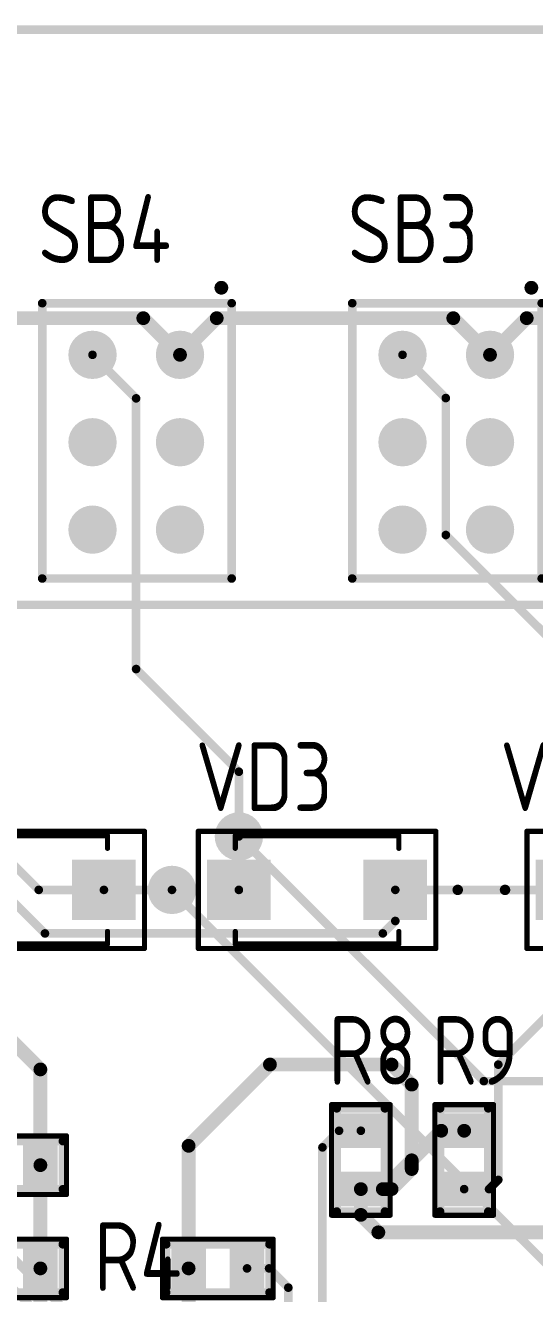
# Model space of a CAD drawing. Header units: millimetres. Extents: x 0 to 841, y 0 to 2540.
# Drawn here: x 141.26 to 156.04, y 128.27 to 165.13 of the extents above; entities that cross this region are included whole.
import ezdxf

# ---------------------------------------------------------------- set-up
doc = ezdxf.new("R2010")
doc.units = ezdxf.units.MM
for name, color, linetype in [('BottomLayer', 5, 'Continuous'), ('BottomSolder', 6, 'Continuous'), ('Mechanical13', 56, 'Continuous'), ('Mechanical15', 56, 'Continuous'), ('MultiLayer', 9, 'Continuous'), ('PadHoleLayer', 156, 'Continuous'), ('TopLayer', 1, 'Continuous'), ('TopOverlay', 2, 'Continuous'), ('TopPaste', 8, 'Continuous'), ('TopSolder', 216, 'Continuous'), ('ViaHoleLayer', 16, 'Continuous')]:
    doc.layers.add(name, color=color, linetype=linetype)
doc.styles.add('GOST type A', font='', dxfattribs={"height": 0.2})
doc.styles.get('GOST type A').set_extended_font_data('GOST type A')

# ---------------------------------------------------------------- blocks, each defined once
blk = doc.blocks.new('M7_DO_214AC_DTC_21')
at = {"layer": 'TopLayer'}
for points in [[(-3.195, 0.876), (-1.346, 0.876), (-1.346, -0.876), (-3.195, -0.876)], [(1.346, 0.876), (3.195, 0.876), (3.195, -0.876), (1.346, -0.876)]]:
    blk.add_hatch(color=1, dxfattribs=at).paths.add_polyline_path(points)
at = {"layer": 'TopPaste'}
for points in [[(-3.195, 0.876), (-1.346, 0.876), (-1.346, -0.876), (-3.195, -0.876)], [(1.346, 0.876), (3.195, 0.876), (3.195, -0.876), (1.346, -0.876)]]:
    blk.add_hatch(color=8, dxfattribs=at).paths.add_polyline_path(points)
at = {"layer": 'TopSolder'}
for points in [[(-3.195, 0.876), (-1.346, 0.876), (-1.346, -0.876), (-3.195, -0.876)], [(1.346, 0.876), (3.195, 0.876), (3.195, -0.876), (1.346, -0.876)]]:
    blk.add_hatch(color=216, dxfattribs=at).paths.add_polyline_path(points)
at = {"layer": 'Mechanical13'}
for points in [[(-2.194, 0, 1), (-2.347, 0, 1)], [(-2.347, 0, 1), (-2.347, 0, 1)], [(-2.194, 0, 1), (-2.194, 0, 1)]]:
    blk.add_lwpolyline(points, format="xyb", close=True, dxfattribs=at)
at = {"layer": 'Mechanical15', "const_width": 0.152}
for points in [[(-3.449, -1.702), (-3.449, 1.702)], [(-3.449, 1.702), (3.449, 1.702)], [(3.449, -1.702), (3.449, 1.702)], [(-3.449, -1.702), (3.449, -1.702)]]:
    blk.add_lwpolyline(points, dxfattribs=at)
at = {"layer": 'Mechanical15', "const_width": 0.0762}
for points in [[(-3.487, 1.702, 1), (-3.411, 1.702, 1)], [(-3.487, 1.702, 1), (-3.411, 1.702, 1)], [(3.411, 1.702, 1), (3.487, 1.702, 1)], [(3.411, 1.702, 1), (3.487, 1.702, 1)], [(-3.487, -1.702, 1), (-3.411, -1.702, 1)], [(-3.487, -1.702, 1), (-3.411, -1.702, 1)], [(3.411, -1.702, 1), (3.487, -1.702, 1)], [(3.411, -1.702, 1), (3.487, -1.702, 1)]]:
    blk.add_lwpolyline(points, format="xyb", close=True, dxfattribs=at)
at = {"layer": 'TopOverlay', "const_width": 0.152}
for points in [[(-2.375, 1.575), (2.375, 1.575)], [(-2.375, 1.209), (-2.375, 1.575)], [(2.375, 1.209), (2.375, 1.575)], [(-2.375, -1.575), (-2.375, -1.209)], [(2.375, -1.575), (2.375, -1.209)], [(-2.375, -1.575), (2.375, -1.575)]]:
    blk.add_lwpolyline(points, dxfattribs=at)
at = {"layer": 'TopOverlay'}
for points, const_width in [([(-2.413, 1.575, 1), (-2.337, 1.575, 1)], 0.0762), ([(-2.413, 1.575, 1), (-2.337, 1.575, 1)], 0.0762), ([(2.337, 1.575, 1), (2.413, 1.575, 1)], 0.0762), ([(2.337, 1.575, 1), (2.413, 1.575, 1)], 0.0762), ([(-2.413, 1.209, 1), (-2.337, 1.209, 1)], 0.0762), ([(2.337, 1.209, 1), (2.413, 1.209, 1)], 0.0762), ([(-4.008, 0, 1), (-4.16, 0, 1)], 0.152), ([(-4.198, 0, 1), (-4.122, 0, 1)], 0.0762), ([(-4.046, 0, 1), (-3.969, 0, 1)], 0.0762), ([(-2.413, -1.209, 1), (-2.337, -1.209, 1)], 0.0762), ([(2.337, -1.209, 1), (2.413, -1.209, 1)], 0.0762), ([(-2.413, -1.575, 1), (-2.337, -1.575, 1)], 0.0762), ([(-2.413, -1.575, 1), (-2.337, -1.575, 1)], 0.0762), ([(2.337, -1.575, 1), (2.413, -1.575, 1)], 0.0762), ([(2.337, -1.575, 1), (2.413, -1.575, 1)], 0.0762)]:
    blk.add_lwpolyline(points, format="xyb", close=True, dxfattribs=dict(at, const_width=const_width))
blk = doc.blocks.new('M7_DO_214AC_DTC_22')
at = {"layer": 'TopLayer'}
for points in [[(-3.195, 0.876), (-1.346, 0.876), (-1.346, -0.876), (-3.195, -0.876)], [(1.346, 0.876), (3.195, 0.876), (3.195, -0.876), (1.346, -0.876)]]:
    blk.add_hatch(color=1, dxfattribs=at).paths.add_polyline_path(points)
at = {"layer": 'TopPaste'}
for points in [[(-3.195, 0.876), (-1.346, 0.876), (-1.346, -0.876), (-3.195, -0.876)], [(1.346, 0.876), (3.195, 0.876), (3.195, -0.876), (1.346, -0.876)]]:
    blk.add_hatch(color=8, dxfattribs=at).paths.add_polyline_path(points)
at = {"layer": 'TopSolder'}
for points in [[(-3.195, 0.876), (-1.346, 0.876), (-1.346, -0.876), (-3.195, -0.876)], [(1.346, 0.876), (3.195, 0.876), (3.195, -0.876), (1.346, -0.876)]]:
    blk.add_hatch(color=216, dxfattribs=at).paths.add_polyline_path(points)
at = {"layer": 'Mechanical13'}
for points in [[(-2.194, 0, 1), (-2.347, 0, 1)], [(-2.347, 0, 1), (-2.347, 0, 1)], [(-2.194, 0, 1), (-2.194, 0, 1)]]:
    blk.add_lwpolyline(points, format="xyb", close=True, dxfattribs=at)
at = {"layer": 'Mechanical15', "const_width": 0.152}
for points in [[(-3.449, 1.702), (-3.449, -1.702)], [(3.449, 1.702), (-3.449, 1.702)], [(3.449, 1.702), (3.449, -1.702)], [(3.449, -1.702), (-3.449, -1.702)]]:
    blk.add_lwpolyline(points, dxfattribs=at)
at = {"layer": 'Mechanical15', "const_width": 0.0762}
for points in [[(-3.487, 1.702, 1), (-3.411, 1.702, 1)], [(-3.487, 1.702, 1), (-3.411, 1.702, 1)], [(3.411, 1.702, 1), (3.487, 1.702, 1)], [(3.411, 1.702, 1), (3.487, 1.702, 1)], [(-3.487, -1.702, 1), (-3.411, -1.702, 1)], [(-3.487, -1.702, 1), (-3.411, -1.702, 1)], [(3.411, -1.702, 1), (3.487, -1.702, 1)], [(3.411, -1.702, 1), (3.487, -1.702, 1)]]:
    blk.add_lwpolyline(points, format="xyb", close=True, dxfattribs=at)
at = {"layer": 'TopOverlay', "const_width": 0.152}
for points in [[(2.375, 1.575), (-2.375, 1.575)], [(-2.375, 1.575), (-2.375, 1.209)], [(2.375, 1.575), (2.375, 1.209)], [(-2.375, -1.209), (-2.375, -1.575)], [(2.375, -1.209), (2.375, -1.575)], [(2.375, -1.575), (-2.375, -1.575)]]:
    blk.add_lwpolyline(points, dxfattribs=at)
at = {"layer": 'TopOverlay'}
for points, const_width in [([(-2.413, 1.575, 1), (-2.337, 1.575, 1)], 0.0762), ([(-2.413, 1.575, 1), (-2.337, 1.575, 1)], 0.0762), ([(2.337, 1.575, 1), (2.413, 1.575, 1)], 0.0762), ([(2.337, 1.575, 1), (2.413, 1.575, 1)], 0.0762), ([(-2.413, 1.209, 1), (-2.337, 1.209, 1)], 0.0762), ([(2.337, 1.209, 1), (2.413, 1.209, 1)], 0.0762), ([(-4.008, 0, 1), (-4.16, 0, 1)], 0.152), ([(-4.198, 0, 1), (-4.122, 0, 1)], 0.0762), ([(-4.046, 0, 1), (-3.969, 0, 1)], 0.0762), ([(-2.413, -1.209, 1), (-2.337, -1.209, 1)], 0.0762), ([(2.337, -1.209, 1), (2.413, -1.209, 1)], 0.0762), ([(-2.413, -1.575, 1), (-2.337, -1.575, 1)], 0.0762), ([(-2.413, -1.575, 1), (-2.337, -1.575, 1)], 0.0762), ([(2.337, -1.575, 1), (2.413, -1.575, 1)], 0.0762), ([(2.337, -1.575, 1), (2.413, -1.575, 1)], 0.0762)]:
    blk.add_lwpolyline(points, format="xyb", close=True, dxfattribs=dict(at, const_width=const_width))
blk = doc.blocks.new('M7_DO_214AC_DTC_23')
at = {"layer": 'TopLayer'}
for points in [[(-3.195, 0.876), (-1.346, 0.876), (-1.346, -0.876), (-3.195, -0.876)], [(1.346, 0.876), (3.195, 0.876), (3.195, -0.876), (1.346, -0.876)]]:
    blk.add_hatch(color=1, dxfattribs=at).paths.add_polyline_path(points)
at = {"layer": 'TopPaste'}
for points in [[(-3.195, 0.876), (-1.346, 0.876), (-1.346, -0.876), (-3.195, -0.876)], [(1.346, 0.876), (3.195, 0.876), (3.195, -0.876), (1.346, -0.876)]]:
    blk.add_hatch(color=8, dxfattribs=at).paths.add_polyline_path(points)
at = {"layer": 'TopSolder'}
for points in [[(-3.195, 0.876), (-1.346, 0.876), (-1.346, -0.876), (-3.195, -0.876)], [(1.346, 0.876), (3.195, 0.876), (3.195, -0.876), (1.346, -0.876)]]:
    blk.add_hatch(color=216, dxfattribs=at).paths.add_polyline_path(points)
at = {"layer": 'Mechanical13'}
for points in [[(-2.194, 0, 1), (-2.347, 0, 1)], [(-2.347, 0, 1), (-2.347, 0, 1)], [(-2.194, 0, 1), (-2.194, 0, 1)]]:
    blk.add_lwpolyline(points, format="xyb", close=True, dxfattribs=at)
at = {"layer": 'Mechanical15', "const_width": 0.152}
for points in [[(-3.449, -1.702), (-3.449, 1.702)], [(-3.449, 1.702), (3.449, 1.702)], [(3.449, -1.702), (3.449, 1.702)], [(-3.449, -1.702), (3.449, -1.702)]]:
    blk.add_lwpolyline(points, dxfattribs=at)
at = {"layer": 'Mechanical15', "const_width": 0.0762}
for points in [[(-3.487, 1.702, 1), (-3.411, 1.702, 1)], [(-3.487, 1.702, 1), (-3.411, 1.702, 1)], [(3.411, 1.702, 1), (3.487, 1.702, 1)], [(3.411, 1.702, 1), (3.487, 1.702, 1)], [(-3.487, -1.702, 1), (-3.411, -1.702, 1)], [(-3.487, -1.702, 1), (-3.411, -1.702, 1)], [(3.411, -1.702, 1), (3.487, -1.702, 1)], [(3.411, -1.702, 1), (3.487, -1.702, 1)]]:
    blk.add_lwpolyline(points, format="xyb", close=True, dxfattribs=at)
at = {"layer": 'TopOverlay', "const_width": 0.152}
for points in [[(-2.375, 1.575), (2.375, 1.575)], [(-2.375, 1.209), (-2.375, 1.575)], [(2.375, 1.209), (2.375, 1.575)], [(-2.375, -1.575), (-2.375, -1.209)], [(2.375, -1.575), (2.375, -1.209)], [(-2.375, -1.575), (2.375, -1.575)]]:
    blk.add_lwpolyline(points, dxfattribs=at)
at = {"layer": 'TopOverlay'}
for points, const_width in [([(-2.413, 1.575, 1), (-2.337, 1.575, 1)], 0.0762), ([(-2.413, 1.575, 1), (-2.337, 1.575, 1)], 0.0762), ([(2.337, 1.575, 1), (2.413, 1.575, 1)], 0.0762), ([(2.337, 1.575, 1), (2.413, 1.575, 1)], 0.0762), ([(-2.413, 1.209, 1), (-2.337, 1.209, 1)], 0.0762), ([(2.337, 1.209, 1), (2.413, 1.209, 1)], 0.0762), ([(-4.008, 0, 1), (-4.16, 0, 1)], 0.152), ([(-4.198, 0, 1), (-4.122, 0, 1)], 0.0762), ([(-4.046, 0, 1), (-3.969, 0, 1)], 0.0762), ([(-2.413, -1.209, 1), (-2.337, -1.209, 1)], 0.0762), ([(2.337, -1.209, 1), (2.413, -1.209, 1)], 0.0762), ([(-2.413, -1.575, 1), (-2.337, -1.575, 1)], 0.0762), ([(-2.413, -1.575, 1), (-2.337, -1.575, 1)], 0.0762), ([(2.337, -1.575, 1), (2.413, -1.575, 1)], 0.0762), ([(2.337, -1.575, 1), (2.413, -1.575, 1)], 0.0762)]:
    blk.add_lwpolyline(points, format="xyb", close=True, dxfattribs=dict(at, const_width=const_width))
blk = doc.blocks.new('BUTTON_SW_1571527_1_30')
at = {"layer": 'BottomLayer'}
h = blk.add_hatch(color=5, dxfattribs=at)
edge = h.paths.add_edge_path()
edge.add_arc((0, 0), 0.6, 0, 360)
h = blk.add_hatch(color=5, dxfattribs=at)
edge = h.paths.add_edge_path()
edge.add_arc((2.54, 0), 0.6, 0, 360)
h = blk.add_hatch(color=5, dxfattribs=at)
edge = h.paths.add_edge_path()
edge.add_arc((5.08, 0), 0.6, 0, 360)
h = blk.add_hatch(color=5, dxfattribs=at)
edge = h.paths.add_edge_path()
edge.add_arc((0, -2.54), 0.6, 0, 360)
h = blk.add_hatch(color=5, dxfattribs=at)
edge = h.paths.add_edge_path()
edge.add_arc((2.54, -2.54), 0.6, 0, 360)
h = blk.add_hatch(color=5, dxfattribs=at)
edge = h.paths.add_edge_path()
edge.add_arc((5.08, -2.54), 0.6, 0, 360)
at = {"layer": 'BottomSolder'}
h = blk.add_hatch(color=6, dxfattribs=at)
edge = h.paths.add_edge_path()
edge.add_arc((0, 0), 0.702, 0, 360)
h = blk.add_hatch(color=6, dxfattribs=at)
edge = h.paths.add_edge_path()
edge.add_arc((2.54, 0), 0.702, 0, 360)
h = blk.add_hatch(color=6, dxfattribs=at)
edge = h.paths.add_edge_path()
edge.add_arc((5.08, 0), 0.702, 0, 360)
h = blk.add_hatch(color=6, dxfattribs=at)
edge = h.paths.add_edge_path()
edge.add_arc((0, -2.54), 0.702, 0, 360)
h = blk.add_hatch(color=6, dxfattribs=at)
edge = h.paths.add_edge_path()
edge.add_arc((2.54, -2.54), 0.702, 0, 360)
h = blk.add_hatch(color=6, dxfattribs=at)
edge = h.paths.add_edge_path()
edge.add_arc((5.08, -2.54), 0.702, 0, 360)
at = {"layer": 'MultiLayer'}
h = blk.add_hatch(color=9, dxfattribs=at)
edge = h.paths.add_edge_path()
edge.add_arc((0, 0), 0.6, 0, 360)
h = blk.add_hatch(color=9, dxfattribs=at)
edge = h.paths.add_edge_path()
edge.add_arc((2.54, 0), 0.6, 0, 360)
h = blk.add_hatch(color=9, dxfattribs=at)
edge = h.paths.add_edge_path()
edge.add_arc((5.08, 0), 0.6, 0, 360)
h = blk.add_hatch(color=9, dxfattribs=at)
edge = h.paths.add_edge_path()
edge.add_arc((0, -2.54), 0.6, 0, 360)
h = blk.add_hatch(color=9, dxfattribs=at)
edge = h.paths.add_edge_path()
edge.add_arc((2.54, -2.54), 0.6, 0, 360)
h = blk.add_hatch(color=9, dxfattribs=at)
edge = h.paths.add_edge_path()
edge.add_arc((5.08, -2.54), 0.6, 0, 360)
at = {"layer": 'PadHoleLayer'}
h = blk.add_hatch(color=156, dxfattribs=at)
edge = h.paths.add_edge_path()
edge.add_arc((0, 0), 0.35, 0, 360)
h = blk.add_hatch(color=156, dxfattribs=at)
edge = h.paths.add_edge_path()
edge.add_arc((2.54, 0), 0.35, 0, 360)
h = blk.add_hatch(color=156, dxfattribs=at)
edge = h.paths.add_edge_path()
edge.add_arc((5.08, 0), 0.35, 0, 360)
h = blk.add_hatch(color=156, dxfattribs=at)
edge = h.paths.add_edge_path()
edge.add_arc((0, -2.54), 0.35, 0, 360)
h = blk.add_hatch(color=156, dxfattribs=at)
edge = h.paths.add_edge_path()
edge.add_arc((2.54, -2.54), 0.35, 0, 360)
h = blk.add_hatch(color=156, dxfattribs=at)
edge = h.paths.add_edge_path()
edge.add_arc((5.08, -2.54), 0.35, 0, 360)
at = {"layer": 'TopLayer'}
h = blk.add_hatch(color=1, dxfattribs=at)
edge = h.paths.add_edge_path()
edge.add_arc((0, 0), 0.6, 0, 360)
h = blk.add_hatch(color=1, dxfattribs=at)
edge = h.paths.add_edge_path()
edge.add_arc((2.54, 0), 0.6, 0, 360)
h = blk.add_hatch(color=1, dxfattribs=at)
edge = h.paths.add_edge_path()
edge.add_arc((5.08, 0), 0.6, 0, 360)
h = blk.add_hatch(color=1, dxfattribs=at)
edge = h.paths.add_edge_path()
edge.add_arc((0, -2.54), 0.6, 0, 360)
h = blk.add_hatch(color=1, dxfattribs=at)
edge = h.paths.add_edge_path()
edge.add_arc((2.54, -2.54), 0.6, 0, 360)
h = blk.add_hatch(color=1, dxfattribs=at)
edge = h.paths.add_edge_path()
edge.add_arc((5.08, -2.54), 0.6, 0, 360)
at = {"layer": 'TopSolder'}
h = blk.add_hatch(color=216, dxfattribs=at)
edge = h.paths.add_edge_path()
edge.add_arc((0, 0), 0.702, 0, 360)
h = blk.add_hatch(color=216, dxfattribs=at)
edge = h.paths.add_edge_path()
edge.add_arc((2.54, 0), 0.702, 0, 360)
h = blk.add_hatch(color=216, dxfattribs=at)
edge = h.paths.add_edge_path()
edge.add_arc((5.08, 0), 0.702, 0, 360)
h = blk.add_hatch(color=216, dxfattribs=at)
edge = h.paths.add_edge_path()
edge.add_arc((0, -2.54), 0.702, 0, 360)
h = blk.add_hatch(color=216, dxfattribs=at)
edge = h.paths.add_edge_path()
edge.add_arc((2.54, -2.54), 0.702, 0, 360)
h = blk.add_hatch(color=216, dxfattribs=at)
edge = h.paths.add_edge_path()
edge.add_arc((5.08, -2.54), 0.702, 0, 360)
at = {"layer": 'Mechanical13'}
for points, const_width in [([(-1.85, 1.2, 1), (-2.05, 1.2, 1)], 0.2), ([(-2.1, 1.2, 1), (-2, 1.2, 1)], 0.1), ([(-1.9, 1.2, 1), (-1.8, 1.2, 1)], 0.1)]:
    blk.add_lwpolyline(points, format="xyb", close=True, dxfattribs=dict(at, const_width=const_width))
at = {"layer": 'TopOverlay', "const_width": 0.25}
for points in [[(-1.5, -4), (-1.5, 1.5)], [(6.5, 1.5), (-1.5, 1.5)], [(6.5, -4), (6.5, 1.5)], [(6.5, -4), (-1.5, -4)]]:
    blk.add_lwpolyline(points, dxfattribs=at)
at = {"layer": 'TopOverlay'}
for points, const_width in [([(-1.563, 1.5, 1), (-1.438, 1.5, 1)], 0.125), ([(-1.563, 1.5, 1), (-1.438, 1.5, 1)], 0.125), ([(6.438, 1.5, 1), (6.563, 1.5, 1)], 0.125), ([(6.438, 1.5, 1), (6.563, 1.5, 1)], 0.125), ([(-1.85, 1.2, 1), (-2.05, 1.2, 1)], 0.2), ([(-2.1, 1.2, 1), (-2, 1.2, 1)], 0.1), ([(-1.9, 1.2, 1), (-1.8, 1.2, 1)], 0.1), ([(-1.563, -4, 1), (-1.438, -4, 1)], 0.125), ([(-1.563, -4, 1), (-1.438, -4, 1)], 0.125), ([(6.438, -4, 1), (6.563, -4, 1)], 0.125), ([(6.438, -4, 1), (6.563, -4, 1)], 0.125)]:
    blk.add_lwpolyline(points, format="xyb", close=True, dxfattribs=dict(at, const_width=const_width))
blk = doc.blocks.new('BUTTON_SW_1571527_1_31')
at = {"layer": 'BottomLayer'}
h = blk.add_hatch(color=5, dxfattribs=at)
edge = h.paths.add_edge_path()
edge.add_arc((0, 0), 0.6, 0, 360)
h = blk.add_hatch(color=5, dxfattribs=at)
edge = h.paths.add_edge_path()
edge.add_arc((2.54, 0), 0.6, 0, 360)
h = blk.add_hatch(color=5, dxfattribs=at)
edge = h.paths.add_edge_path()
edge.add_arc((5.08, 0), 0.6, 0, 360)
h = blk.add_hatch(color=5, dxfattribs=at)
edge = h.paths.add_edge_path()
edge.add_arc((0, -2.54), 0.6, 0, 360)
h = blk.add_hatch(color=5, dxfattribs=at)
edge = h.paths.add_edge_path()
edge.add_arc((2.54, -2.54), 0.6, 0, 360)
h = blk.add_hatch(color=5, dxfattribs=at)
edge = h.paths.add_edge_path()
edge.add_arc((5.08, -2.54), 0.6, 0, 360)
at = {"layer": 'BottomSolder'}
h = blk.add_hatch(color=6, dxfattribs=at)
edge = h.paths.add_edge_path()
edge.add_arc((0, 0), 0.702, 0, 360)
h = blk.add_hatch(color=6, dxfattribs=at)
edge = h.paths.add_edge_path()
edge.add_arc((2.54, 0), 0.702, 0, 360)
h = blk.add_hatch(color=6, dxfattribs=at)
edge = h.paths.add_edge_path()
edge.add_arc((5.08, 0), 0.702, 0, 360)
h = blk.add_hatch(color=6, dxfattribs=at)
edge = h.paths.add_edge_path()
edge.add_arc((0, -2.54), 0.702, 0, 360)
h = blk.add_hatch(color=6, dxfattribs=at)
edge = h.paths.add_edge_path()
edge.add_arc((2.54, -2.54), 0.702, 0, 360)
h = blk.add_hatch(color=6, dxfattribs=at)
edge = h.paths.add_edge_path()
edge.add_arc((5.08, -2.54), 0.702, 0, 360)
at = {"layer": 'MultiLayer'}
h = blk.add_hatch(color=9, dxfattribs=at)
edge = h.paths.add_edge_path()
edge.add_arc((0, 0), 0.6, 0, 360)
h = blk.add_hatch(color=9, dxfattribs=at)
edge = h.paths.add_edge_path()
edge.add_arc((2.54, 0), 0.6, 0, 360)
h = blk.add_hatch(color=9, dxfattribs=at)
edge = h.paths.add_edge_path()
edge.add_arc((5.08, 0), 0.6, 0, 360)
h = blk.add_hatch(color=9, dxfattribs=at)
edge = h.paths.add_edge_path()
edge.add_arc((0, -2.54), 0.6, 0, 360)
h = blk.add_hatch(color=9, dxfattribs=at)
edge = h.paths.add_edge_path()
edge.add_arc((2.54, -2.54), 0.6, 0, 360)
h = blk.add_hatch(color=9, dxfattribs=at)
edge = h.paths.add_edge_path()
edge.add_arc((5.08, -2.54), 0.6, 0, 360)
at = {"layer": 'PadHoleLayer'}
h = blk.add_hatch(color=156, dxfattribs=at)
edge = h.paths.add_edge_path()
edge.add_arc((0, 0), 0.35, 0, 360)
h = blk.add_hatch(color=156, dxfattribs=at)
edge = h.paths.add_edge_path()
edge.add_arc((2.54, 0), 0.35, 0, 360)
h = blk.add_hatch(color=156, dxfattribs=at)
edge = h.paths.add_edge_path()
edge.add_arc((5.08, 0), 0.35, 0, 360)
h = blk.add_hatch(color=156, dxfattribs=at)
edge = h.paths.add_edge_path()
edge.add_arc((0, -2.54), 0.35, 0, 360)
h = blk.add_hatch(color=156, dxfattribs=at)
edge = h.paths.add_edge_path()
edge.add_arc((2.54, -2.54), 0.35, 0, 360)
h = blk.add_hatch(color=156, dxfattribs=at)
edge = h.paths.add_edge_path()
edge.add_arc((5.08, -2.54), 0.35, 0, 360)
at = {"layer": 'TopLayer'}
h = blk.add_hatch(color=1, dxfattribs=at)
edge = h.paths.add_edge_path()
edge.add_arc((0, 0), 0.6, 0, 360)
h = blk.add_hatch(color=1, dxfattribs=at)
edge = h.paths.add_edge_path()
edge.add_arc((2.54, 0), 0.6, 0, 360)
h = blk.add_hatch(color=1, dxfattribs=at)
edge = h.paths.add_edge_path()
edge.add_arc((5.08, 0), 0.6, 0, 360)
h = blk.add_hatch(color=1, dxfattribs=at)
edge = h.paths.add_edge_path()
edge.add_arc((0, -2.54), 0.6, 0, 360)
h = blk.add_hatch(color=1, dxfattribs=at)
edge = h.paths.add_edge_path()
edge.add_arc((2.54, -2.54), 0.6, 0, 360)
h = blk.add_hatch(color=1, dxfattribs=at)
edge = h.paths.add_edge_path()
edge.add_arc((5.08, -2.54), 0.6, 0, 360)
at = {"layer": 'TopSolder'}
h = blk.add_hatch(color=216, dxfattribs=at)
edge = h.paths.add_edge_path()
edge.add_arc((0, 0), 0.702, 0, 360)
h = blk.add_hatch(color=216, dxfattribs=at)
edge = h.paths.add_edge_path()
edge.add_arc((2.54, 0), 0.702, 0, 360)
h = blk.add_hatch(color=216, dxfattribs=at)
edge = h.paths.add_edge_path()
edge.add_arc((5.08, 0), 0.702, 0, 360)
h = blk.add_hatch(color=216, dxfattribs=at)
edge = h.paths.add_edge_path()
edge.add_arc((0, -2.54), 0.702, 0, 360)
h = blk.add_hatch(color=216, dxfattribs=at)
edge = h.paths.add_edge_path()
edge.add_arc((2.54, -2.54), 0.702, 0, 360)
h = blk.add_hatch(color=216, dxfattribs=at)
edge = h.paths.add_edge_path()
edge.add_arc((5.08, -2.54), 0.702, 0, 360)
at = {"layer": 'Mechanical13'}
for points, const_width in [([(-1.85, 1.2, 1), (-2.05, 1.2, 1)], 0.2), ([(-2.1, 1.2, 1), (-2, 1.2, 1)], 0.1), ([(-1.9, 1.2, 1), (-1.8, 1.2, 1)], 0.1)]:
    blk.add_lwpolyline(points, format="xyb", close=True, dxfattribs=dict(at, const_width=const_width))
at = {"layer": 'TopOverlay', "const_width": 0.25}
for points in [[(-1.5, -4), (-1.5, 1.5)], [(6.5, 1.5), (-1.5, 1.5)], [(6.5, -4), (6.5, 1.5)], [(6.5, -4), (-1.5, -4)]]:
    blk.add_lwpolyline(points, dxfattribs=at)
at = {"layer": 'TopOverlay'}
for points, const_width in [([(-1.563, 1.5, 1), (-1.438, 1.5, 1)], 0.125), ([(-1.563, 1.5, 1), (-1.438, 1.5, 1)], 0.125), ([(6.438, 1.5, 1), (6.563, 1.5, 1)], 0.125), ([(6.438, 1.5, 1), (6.563, 1.5, 1)], 0.125), ([(-1.85, 1.2, 1), (-2.05, 1.2, 1)], 0.2), ([(-2.1, 1.2, 1), (-2, 1.2, 1)], 0.1), ([(-1.9, 1.2, 1), (-1.8, 1.2, 1)], 0.1), ([(-1.563, -4, 1), (-1.438, -4, 1)], 0.125), ([(-1.563, -4, 1), (-1.438, -4, 1)], 0.125), ([(6.438, -4, 1), (6.563, -4, 1)], 0.125), ([(6.438, -4, 1), (6.563, -4, 1)], 0.125)]:
    blk.add_lwpolyline(points, format="xyb", close=True, dxfattribs=dict(at, const_width=const_width))
blk = doc.blocks.new('RES_RC0805_78')
at = {"layer": 'TopLayer'}
for points in [[(-1.353, 0.597), (-0.343, 0.597), (-0.343, -0.597), (-1.353, -0.597)], [(0.343, 0.597), (1.353, 0.597), (1.353, -0.597), (0.343, -0.597)]]:
    blk.add_hatch(color=1, dxfattribs=at).paths.add_polyline_path(points)
at = {"layer": 'TopPaste'}
for points in [[(-1.353, 0.597), (-0.343, 0.597), (-0.343, -0.597), (-1.353, -0.597)], [(0.343, 0.597), (1.353, 0.597), (1.353, -0.597), (0.343, -0.597)]]:
    blk.add_hatch(color=8, dxfattribs=at).paths.add_polyline_path(points)
at = {"layer": 'TopSolder'}
for points in [[(-1.353, 0.597), (-0.343, 0.597), (-0.343, -0.597), (-1.353, -0.597)], [(0.343, 0.597), (1.353, 0.597), (1.353, -0.597), (0.343, -0.597)]]:
    blk.add_hatch(color=216, dxfattribs=at).paths.add_polyline_path(points)
at = {"layer": 'Mechanical15', "const_width": 0.152}
for points in [[(-1.607, 0.851), (-1.607, -0.851)], [(-1.607, 0.851), (1.607, 0.851)], [(1.607, 0.851), (1.607, -0.851)], [(-1.607, -0.851), (1.607, -0.851)]]:
    blk.add_lwpolyline(points, dxfattribs=at)
at = {"layer": 'Mechanical15', "const_width": 0.0762}
for points in [[(-1.645, 0.851, 1), (-1.569, 0.851, 1)], [(-1.645, 0.851, 1), (-1.569, 0.851, 1)], [(1.569, 0.851, 1), (1.645, 0.851, 1)], [(1.569, 0.851, 1), (1.645, 0.851, 1)], [(-1.645, -0.851, 1), (-1.569, -0.851, 1)], [(-1.645, -0.851, 1), (-1.569, -0.851, 1)], [(1.569, -0.851, 1), (1.645, -0.851, 1)], [(1.569, -0.851, 1), (1.645, -0.851, 1)]]:
    blk.add_lwpolyline(points, format="xyb", close=True, dxfattribs=at)
at = {"layer": 'TopOverlay', "const_width": 0.25}
for points in [[(-1.5, 0.7), (1.5, 0.7)], [(-1.5, 0.7), (-1.5, -0.7)], [(1.5, 0.7), (1.5, -0.7)], [(-1.5, -0.7), (1.5, -0.7)]]:
    blk.add_lwpolyline(points, dxfattribs=at)
at = {"layer": 'TopOverlay', "const_width": 0.125}
for points in [[(-1.562, 0.7, 1), (-1.437, 0.7, 1)], [(-1.562, 0.7, 1), (-1.437, 0.7, 1)], [(1.438, 0.7, 1), (1.563, 0.7, 1)], [(1.438, 0.7, 1), (1.563, 0.7, 1)], [(-1.562, -0.7, 1), (-1.437, -0.7, 1)], [(-1.562, -0.7, 1), (-1.437, -0.7, 1)], [(1.438, -0.7, 1), (1.563, -0.7, 1)], [(1.438, -0.7, 1), (1.563, -0.7, 1)]]:
    blk.add_lwpolyline(points, format="xyb", close=True, dxfattribs=at)
blk = doc.blocks.new('RES_RC0805_79')
at = {"layer": 'TopLayer'}
for points in [[(-1.353, 0.597), (-0.343, 0.597), (-0.343, -0.597), (-1.353, -0.597)], [(0.343, 0.597), (1.353, 0.597), (1.353, -0.597), (0.343, -0.597)]]:
    blk.add_hatch(color=1, dxfattribs=at).paths.add_polyline_path(points)
at = {"layer": 'TopPaste'}
for points in [[(-1.353, 0.597), (-0.343, 0.597), (-0.343, -0.597), (-1.353, -0.597)], [(0.343, 0.597), (1.353, 0.597), (1.353, -0.597), (0.343, -0.597)]]:
    blk.add_hatch(color=8, dxfattribs=at).paths.add_polyline_path(points)
at = {"layer": 'TopSolder'}
for points in [[(-1.353, 0.597), (-0.343, 0.597), (-0.343, -0.597), (-1.353, -0.597)], [(0.343, 0.597), (1.353, 0.597), (1.353, -0.597), (0.343, -0.597)]]:
    blk.add_hatch(color=216, dxfattribs=at).paths.add_polyline_path(points)
at = {"layer": 'Mechanical15', "const_width": 0.152}
for points in [[(-1.607, -0.851), (-1.607, 0.851)], [(1.607, 0.851), (-1.607, 0.851)], [(1.607, -0.851), (1.607, 0.851)], [(1.607, -0.851), (-1.607, -0.851)]]:
    blk.add_lwpolyline(points, dxfattribs=at)
at = {"layer": 'Mechanical15', "const_width": 0.0762}
for points in [[(-1.645, 0.851, 1), (-1.569, 0.851, 1)], [(-1.645, 0.851, 1), (-1.569, 0.851, 1)], [(1.569, 0.851, 1), (1.645, 0.851, 1)], [(1.569, 0.851, 1), (1.645, 0.851, 1)], [(-1.645, -0.851, 1), (-1.569, -0.851, 1)], [(-1.645, -0.851, 1), (-1.569, -0.851, 1)], [(1.569, -0.851, 1), (1.645, -0.851, 1)], [(1.569, -0.851, 1), (1.645, -0.851, 1)]]:
    blk.add_lwpolyline(points, format="xyb", close=True, dxfattribs=at)
at = {"layer": 'TopOverlay', "const_width": 0.25}
for points in [[(1.5, 0.7), (-1.5, 0.7)], [(-1.5, -0.7), (-1.5, 0.7)], [(1.5, -0.7), (1.5, 0.7)], [(1.5, -0.7), (-1.5, -0.7)]]:
    blk.add_lwpolyline(points, dxfattribs=at)
at = {"layer": 'TopOverlay', "const_width": 0.125}
for points in [[(-1.563, 0.7, 1), (-1.438, 0.7, 1)], [(-1.563, 0.7, 1), (-1.438, 0.7, 1)], [(1.437, 0.7, 1), (1.562, 0.7, 1)], [(1.437, 0.7, 1), (1.562, 0.7, 1)], [(-1.563, -0.7, 1), (-1.438, -0.7, 1)], [(-1.563, -0.7, 1), (-1.438, -0.7, 1)], [(1.437, -0.7, 1), (1.562, -0.7, 1)], [(1.437, -0.7, 1), (1.562, -0.7, 1)]]:
    blk.add_lwpolyline(points, format="xyb", close=True, dxfattribs=at)
blk = doc.blocks.new('RES_RC0805_82')
at = {"layer": 'TopLayer'}
for points in [[(-1.353, 0.597), (-0.343, 0.597), (-0.343, -0.597), (-1.353, -0.597)], [(0.343, 0.597), (1.353, 0.597), (1.353, -0.597), (0.343, -0.597)]]:
    blk.add_hatch(color=1, dxfattribs=at).paths.add_polyline_path(points)
at = {"layer": 'TopPaste'}
for points in [[(-1.353, 0.597), (-0.343, 0.597), (-0.343, -0.597), (-1.353, -0.597)], [(0.343, 0.597), (1.353, 0.597), (1.353, -0.597), (0.343, -0.597)]]:
    blk.add_hatch(color=8, dxfattribs=at).paths.add_polyline_path(points)
at = {"layer": 'TopSolder'}
for points in [[(-1.353, 0.597), (-0.343, 0.597), (-0.343, -0.597), (-1.353, -0.597)], [(0.343, 0.597), (1.353, 0.597), (1.353, -0.597), (0.343, -0.597)]]:
    blk.add_hatch(color=216, dxfattribs=at).paths.add_polyline_path(points)
at = {"layer": 'Mechanical15', "const_width": 0.152}
for points in [[(-1.607, -0.851), (-1.607, 0.851)], [(-1.607, 0.851), (1.607, 0.851)], [(1.607, -0.851), (1.607, 0.851)], [(-1.607, -0.851), (1.607, -0.851)]]:
    blk.add_lwpolyline(points, dxfattribs=at)
at = {"layer": 'Mechanical15', "const_width": 0.0762}
for points in [[(-1.645, 0.851, 1), (-1.569, 0.851, 1)], [(-1.645, 0.851, 1), (-1.569, 0.851, 1)], [(1.569, 0.851, 1), (1.645, 0.851, 1)], [(1.569, 0.851, 1), (1.645, 0.851, 1)], [(-1.645, -0.851, 1), (-1.569, -0.851, 1)], [(-1.645, -0.851, 1), (-1.569, -0.851, 1)], [(1.569, -0.851, 1), (1.645, -0.851, 1)], [(1.569, -0.851, 1), (1.645, -0.851, 1)]]:
    blk.add_lwpolyline(points, format="xyb", close=True, dxfattribs=at)
at = {"layer": 'TopOverlay', "const_width": 0.25}
for points in [[(-1.5, 0.7), (1.5, 0.7)], [(-1.5, -0.7), (-1.5, 0.7)], [(1.5, -0.7), (1.5, 0.7)], [(-1.5, -0.7), (1.5, -0.7)]]:
    blk.add_lwpolyline(points, dxfattribs=at)
at = {"layer": 'TopOverlay', "const_width": 0.125}
for points in [[(-1.562, 0.7, 1), (-1.437, 0.7, 1)], [(-1.562, 0.7, 1), (-1.437, 0.7, 1)], [(1.438, 0.7, 1), (1.563, 0.7, 1)], [(1.438, 0.7, 1), (1.563, 0.7, 1)], [(-1.562, -0.7, 1), (-1.437, -0.7, 1)], [(-1.562, -0.7, 1), (-1.437, -0.7, 1)], [(1.438, -0.7, 1), (1.563, -0.7, 1)], [(1.438, -0.7, 1), (1.563, -0.7, 1)]]:
    blk.add_lwpolyline(points, format="xyb", close=True, dxfattribs=at)
blk = doc.blocks.new('RES_RC0805_83')
at = {"layer": 'TopLayer'}
for points in [[(-1.353, 0.597), (-0.343, 0.597), (-0.343, -0.597), (-1.353, -0.597)], [(0.343, 0.597), (1.353, 0.597), (1.353, -0.597), (0.343, -0.597)]]:
    blk.add_hatch(color=1, dxfattribs=at).paths.add_polyline_path(points)
at = {"layer": 'TopPaste'}
for points in [[(-1.353, 0.597), (-0.343, 0.597), (-0.343, -0.597), (-1.353, -0.597)], [(0.343, 0.597), (1.353, 0.597), (1.353, -0.597), (0.343, -0.597)]]:
    blk.add_hatch(color=8, dxfattribs=at).paths.add_polyline_path(points)
at = {"layer": 'TopSolder'}
for points in [[(-1.353, 0.597), (-0.343, 0.597), (-0.343, -0.597), (-1.353, -0.597)], [(0.343, 0.597), (1.353, 0.597), (1.353, -0.597), (0.343, -0.597)]]:
    blk.add_hatch(color=216, dxfattribs=at).paths.add_polyline_path(points)
at = {"layer": 'Mechanical15', "const_width": 0.152}
for points in [[(-1.607, -0.851), (-1.607, 0.851)], [(-1.607, 0.851), (1.607, 0.851)], [(1.607, -0.851), (1.607, 0.851)], [(-1.607, -0.851), (1.607, -0.851)]]:
    blk.add_lwpolyline(points, dxfattribs=at)
at = {"layer": 'Mechanical15', "const_width": 0.0762}
for points in [[(-1.645, 0.851, 1), (-1.569, 0.851, 1)], [(-1.645, 0.851, 1), (-1.569, 0.851, 1)], [(1.569, 0.851, 1), (1.645, 0.851, 1)], [(1.569, 0.851, 1), (1.645, 0.851, 1)], [(-1.645, -0.851, 1), (-1.569, -0.851, 1)], [(-1.645, -0.851, 1), (-1.569, -0.851, 1)], [(1.569, -0.851, 1), (1.645, -0.851, 1)], [(1.569, -0.851, 1), (1.645, -0.851, 1)]]:
    blk.add_lwpolyline(points, format="xyb", close=True, dxfattribs=at)
at = {"layer": 'TopOverlay', "const_width": 0.25}
for points in [[(-1.5, 0.7), (1.5, 0.7)], [(-1.5, -0.7), (-1.5, 0.7)], [(1.5, -0.7), (1.5, 0.7)], [(-1.5, -0.7), (1.5, -0.7)]]:
    blk.add_lwpolyline(points, dxfattribs=at)
at = {"layer": 'TopOverlay', "const_width": 0.125}
for points in [[(-1.563, 0.7, 1), (-1.438, 0.7, 1)], [(-1.563, 0.7, 1), (-1.438, 0.7, 1)], [(1.437, 0.7, 1), (1.562, 0.7, 1)], [(1.437, 0.7, 1), (1.562, 0.7, 1)], [(-1.563, -0.7, 1), (-1.438, -0.7, 1)], [(-1.563, -0.7, 1), (-1.438, -0.7, 1)], [(1.437, -0.7, 1), (1.562, -0.7, 1)], [(1.437, -0.7, 1), (1.562, -0.7, 1)]]:
    blk.add_lwpolyline(points, format="xyb", close=True, dxfattribs=at)
blk = doc.blocks.new('RES_RC0805_84')
at = {"layer": 'TopLayer'}
for points in [[(-1.353, 0.597), (-0.343, 0.597), (-0.343, -0.597), (-1.353, -0.597)], [(0.343, 0.597), (1.353, 0.597), (1.353, -0.597), (0.343, -0.597)]]:
    blk.add_hatch(color=1, dxfattribs=at).paths.add_polyline_path(points)
at = {"layer": 'TopPaste'}
for points in [[(-1.353, 0.597), (-0.343, 0.597), (-0.343, -0.597), (-1.353, -0.597)], [(0.343, 0.597), (1.353, 0.597), (1.353, -0.597), (0.343, -0.597)]]:
    blk.add_hatch(color=8, dxfattribs=at).paths.add_polyline_path(points)
at = {"layer": 'TopSolder'}
for points in [[(-1.353, 0.597), (-0.343, 0.597), (-0.343, -0.597), (-1.353, -0.597)], [(0.343, 0.597), (1.353, 0.597), (1.353, -0.597), (0.343, -0.597)]]:
    blk.add_hatch(color=216, dxfattribs=at).paths.add_polyline_path(points)
at = {"layer": 'Mechanical15', "const_width": 0.152}
for points in [[(-1.607, -0.851), (-1.607, 0.851)], [(-1.607, 0.851), (1.607, 0.851)], [(1.607, -0.851), (1.607, 0.851)], [(-1.607, -0.851), (1.607, -0.851)]]:
    blk.add_lwpolyline(points, dxfattribs=at)
at = {"layer": 'Mechanical15', "const_width": 0.0762}
for points in [[(-1.645, 0.851, 1), (-1.569, 0.851, 1)], [(-1.645, 0.851, 1), (-1.569, 0.851, 1)], [(1.569, 0.851, 1), (1.645, 0.851, 1)], [(1.569, 0.851, 1), (1.645, 0.851, 1)], [(-1.645, -0.851, 1), (-1.569, -0.851, 1)], [(-1.645, -0.851, 1), (-1.569, -0.851, 1)], [(1.569, -0.851, 1), (1.645, -0.851, 1)], [(1.569, -0.851, 1), (1.645, -0.851, 1)]]:
    blk.add_lwpolyline(points, format="xyb", close=True, dxfattribs=at)
at = {"layer": 'TopOverlay', "const_width": 0.25}
for points in [[(-1.5, 0.7), (1.5, 0.7)], [(-1.5, -0.7), (-1.5, 0.7)], [(1.5, -0.7), (1.5, 0.7)], [(-1.5, -0.7), (1.5, -0.7)]]:
    blk.add_lwpolyline(points, dxfattribs=at)
at = {"layer": 'TopOverlay', "const_width": 0.125}
for points in [[(-1.562, 0.7, 1), (-1.437, 0.7, 1)], [(-1.562, 0.7, 1), (-1.437, 0.7, 1)], [(1.438, 0.7, 1), (1.563, 0.7, 1)], [(1.438, 0.7, 1), (1.563, 0.7, 1)], [(-1.562, -0.7, 1), (-1.437, -0.7, 1)], [(-1.562, -0.7, 1), (-1.437, -0.7, 1)], [(1.438, -0.7, 1), (1.563, -0.7, 1)], [(1.438, -0.7, 1), (1.563, -0.7, 1)]]:
    blk.add_lwpolyline(points, format="xyb", close=True, dxfattribs=at)

msp = doc.modelspace()

# ---------------------------------------------------------------- hatches: boundary and pattern name
at = {"layer": 'BottomLayer'}
h = msp.add_hatch(color=5, dxfattribs=at)
edge = h.paths.add_edge_path()
edge.add_arc((147.459, 141.554), 0.6, 0, 360)
h = msp.add_hatch(color=5, dxfattribs=at)
edge = h.paths.add_edge_path()
edge.add_arc((145.517, 140), 0.6, 0, 360)
at = {"layer": 'BottomSolder'}
h = msp.add_hatch(color=6, dxfattribs=at)
edge = h.paths.add_edge_path()
edge.add_arc((147.459, 141.554), 0.702, 0, 360)
h = msp.add_hatch(color=6, dxfattribs=at)
edge = h.paths.add_edge_path()
edge.add_arc((145.517, 140), 0.702, 0, 360)
at = {"layer": 'TopLayer'}
h = msp.add_hatch(color=1, dxfattribs=at)
edge = h.paths.add_edge_path()
edge.add_arc((147.459, 141.554), 0.6, 0, 360)
h = msp.add_hatch(color=1, dxfattribs=at)
edge = h.paths.add_edge_path()
edge.add_arc((145.517, 140), 0.6, 0, 360)
at = {"layer": 'TopSolder'}
h = msp.add_hatch(color=216, dxfattribs=at)
edge = h.paths.add_edge_path()
edge.add_arc((147.459, 141.554), 0.702, 0, 360)
h = msp.add_hatch(color=216, dxfattribs=at)
edge = h.paths.add_edge_path()
edge.add_arc((145.517, 140), 0.702, 0, 360)
at = {"layer": 'ViaHoleLayer'}
h = msp.add_hatch(color=16, dxfattribs=at)
edge = h.paths.add_edge_path()
edge.add_arc((147.459, 141.554), 0.35, 0, 360)
h = msp.add_hatch(color=16, dxfattribs=at)
edge = h.paths.add_edge_path()
edge.add_arc((145.517, 140), 0.35, 0, 360)

# ---------------------------------------------------------------- linework, layer by layer
at = {"layer": 'BottomLayer'}
for points, const_width in [([(137.816, 156.616), (144.684, 156.616)], 0.4), ([(144.684, 156.616), (145.75, 155.55)], 0.4), ([(145.75, 155.55), (146.816, 156.616)], 0.4), ([(146.816, 156.616), (153.684, 156.616)], 0.4), ([(153.684, 156.616), (154.75, 155.55)], 0.4), ([(154.75, 155.55), (155.816, 156.616)], 0.4), ([(155.816, 156.616), (162.684, 156.616)], 0.4), ([(96.418, 148.285), (159.639, 148.285)], 0.25), ([(147.459, 141.554), (154.571, 134.442)], 0.25), ([(145.517, 140), (158.821, 126.695)], 0.25), ([(154.571, 134.442), (159.131, 134.442)], 0.25), ([(136.906, 133.299), (148.895, 121.31)], 0.25), ([(140.792, 128.524), (144.78, 124.536)], 0.25)]:
    msp.add_lwpolyline(points, dxfattribs=dict(at, const_width=const_width))
for points, const_width in [([(144.584, 156.616, 1), (144.784, 156.616, 1)], 0.2), ([(144.584, 156.616, 1), (144.784, 156.616, 1)], 0.2), ([(146.716, 156.616, 1), (146.916, 156.616, 1)], 0.2), ([(146.716, 156.616, 1), (146.916, 156.616, 1)], 0.2), ([(153.584, 156.616, 1), (153.784, 156.616, 1)], 0.2), ([(153.584, 156.616, 1), (153.784, 156.616, 1)], 0.2), ([(155.716, 156.616, 1), (155.916, 156.616, 1)], 0.2), ([(155.716, 156.616, 1), (155.916, 156.616, 1)], 0.2), ([(145.65, 155.55, 1), (145.85, 155.55, 1)], 0.2), ([(145.65, 155.55, 1), (145.85, 155.55, 1)], 0.2), ([(154.65, 155.55, 1), (154.85, 155.55, 1)], 0.2), ([(154.65, 155.55, 1), (154.85, 155.55, 1)], 0.2), ([(147.396, 141.554, 1), (147.521, 141.554, 1)], 0.125), ([(145.454, 140, 1), (145.579, 140, 1)], 0.125), ([(154.508, 134.442, 1), (154.633, 134.442, 1)], 0.125), ([(154.508, 134.442, 1), (154.633, 134.442, 1)], 0.125)]:
    msp.add_lwpolyline(points, format="xyb", close=True, dxfattribs=dict(at, const_width=const_width))
at = {"layer": 'TopLayer'}
for points, const_width in [([(143.21, 155.55), (144.475, 154.285)], 0.25), ([(152.21, 155.55), (153.467, 154.293)], 0.25), ([(144.475, 146.418), (144.475, 154.285)], 0.25), ([(153.467, 150.314), (153.467, 154.293)], 0.25), ([(153.467, 150.314), (161.541, 142.24)], 0.25), ([(133.223, 148.425), (141.648, 140)], 0.25), ([(144.475, 146.418), (147.459, 143.434)], 0.25), ([(132.08, 144.399), (141.696, 134.783)], 0.4), ([(147.459, 141.554), (147.459, 143.434)], 0.25), ([(147.459, 140), (147.459, 141.554)], 0.25), ([(140.564, 140), (141.829, 138.735)], 0.25), ([(141.648, 140), (143.541, 140)], 0.25), ([(143.541, 140), (145.517, 140)], 0.25), ([(152, 139.097), (152, 140)], 0.25), ([(152, 140), (157, 140)], 0.25), ([(151.638, 138.735), (152, 139.097)], 0.25), ([(141.829, 138.735), (151.638, 138.735)], 0.25), ([(154.991, 134.922), (157, 136.931)], 0.25), ([(141.696, 132), (141.696, 134.783)], 0.4), ([(146, 132.563), (148.361, 134.925)], 0.4), ([(148.361, 134.925), (151.892, 134.925)], 0.4), ([(151.892, 134.925), (152.476, 134.341)], 0.4), ([(154.991, 131.572), (154.991, 134.922)], 0.25), ([(152.476, 132.142), (152.476, 134.341)], 0.4), ([(149.885, 132.517), (150.368, 133)], 0.25), ([(150.368, 133), (151, 133)], 0.25), ([(152.476, 132.142), (153.334, 133)], 0.4), ([(153.334, 133), (154, 133)], 0.4), ([(146, 129), (146, 132.563)], 0.4), ([(149.885, 120.396), (149.885, 132.517)], 0.25), ([(151.638, 131.304), (152.476, 132.142)], 0.4), ([(152.476, 131.888), (152.476, 132.142)], 0.4), ([(141.696, 129), (141.696, 132)], 0.4), ([(151.892, 131.304), (152.476, 131.888)], 0.4), ([(154.723, 131.304), (154.991, 131.572)], 0.25), ([(151, 131.304), (151.638, 131.304)], 0.4), ([(151, 130.556), (151, 131.304)], 0.4), ([(151.638, 131.304), (151.892, 131.304)], 0.4), ([(154, 131.304), (154.723, 131.304)], 0.25), ([(151, 130.556), (151.508, 130.048)], 0.4), ([(151.508, 130.048), (156.492, 130.048)], 0.4), ([(141.696, 126), (141.696, 129)], 0.4), ([(146, 126), (146, 129)], 0.4), ([(147.696, 129), (148.336, 129)], 0.25), ([(148.336, 129), (148.895, 128.441)], 0.25), ([(148.895, 123.105), (148.895, 128.441)], 0.25)]:
    msp.add_lwpolyline(points, dxfattribs=dict(at, const_width=const_width))
for points, const_width in [([(143.147, 155.55, 1), (143.272, 155.55, 1)], 0.125), ([(152.148, 155.55, 1), (152.273, 155.55, 1)], 0.125), ([(144.413, 154.285, 1), (144.538, 154.285, 1)], 0.125), ([(144.413, 154.285, 1), (144.538, 154.285, 1)], 0.125), ([(153.404, 154.293, 1), (153.529, 154.293, 1)], 0.125), ([(153.404, 154.293, 1), (153.529, 154.293, 1)], 0.125), ([(153.404, 150.314, 1), (153.529, 150.314, 1)], 0.125), ([(153.404, 150.314, 1), (153.529, 150.314, 1)], 0.125), ([(144.413, 146.418, 1), (144.538, 146.418, 1)], 0.125), ([(144.413, 146.418, 1), (144.538, 146.418, 1)], 0.125), ([(147.396, 143.434, 1), (147.521, 143.434, 1)], 0.125), ([(147.396, 143.434, 1), (147.521, 143.434, 1)], 0.125), ([(147.396, 141.554, 1), (147.521, 141.554, 1)], 0.125), ([(147.396, 141.554, 1), (147.521, 141.554, 1)], 0.125), ([(141.586, 140, 1), (141.711, 140, 1)], 0.125), ([(141.586, 140, 1), (141.711, 140, 1)], 0.125), ([(143.478, 140, 1), (143.603, 140, 1)], 0.125), ([(143.478, 140, 1), (143.603, 140, 1)], 0.125), ([(145.454, 140, 1), (145.579, 140, 1)], 0.125), ([(147.396, 140, 1), (147.521, 140, 1)], 0.125), ([(151.938, 140, 1), (152.063, 140, 1)], 0.125), ([(151.938, 140, 1), (152.063, 140, 1)], 0.125), ([(151.938, 139.097, 1), (152.063, 139.097, 1)], 0.125), ([(151.938, 139.097, 1), (152.063, 139.097, 1)], 0.125), ([(141.766, 138.735, 1), (141.891, 138.735, 1)], 0.125), ([(141.766, 138.735, 1), (141.891, 138.735, 1)], 0.125), ([(151.576, 138.735, 1), (151.7, 138.735, 1)], 0.125), ([(151.576, 138.735, 1), (151.7, 138.735, 1)], 0.125), ([(141.596, 134.783, 1), (141.796, 134.783, 1)], 0.2), ([(141.596, 134.783, 1), (141.796, 134.783, 1)], 0.2), ([(148.261, 134.925, 1), (148.461, 134.925, 1)], 0.2), ([(148.261, 134.925, 1), (148.461, 134.925, 1)], 0.2), ([(151.792, 134.925, 1), (151.992, 134.925, 1)], 0.2), ([(151.792, 134.925, 1), (151.992, 134.925, 1)], 0.2), ([(154.928, 134.922, 1), (155.053, 134.922, 1)], 0.125), ([(154.928, 134.922, 1), (155.053, 134.922, 1)], 0.125), ([(152.376, 134.341, 1), (152.576, 134.341, 1)], 0.2), ([(152.376, 134.341, 1), (152.576, 134.341, 1)], 0.2), ([(150.306, 133, 1), (150.43, 133, 1)], 0.125), ([(150.306, 133, 1), (150.43, 133, 1)], 0.125), ([(150.938, 133, 1), (151.063, 133, 1)], 0.125), ([(153.234, 133, 1), (153.434, 133, 1)], 0.2), ([(153.234, 133, 1), (153.434, 133, 1)], 0.2), ([(153.9, 133, 1), (154.1, 133, 1)], 0.2), ([(145.9, 132.563, 1), (146.1, 132.563, 1)], 0.2), ([(145.9, 132.563, 1), (146.1, 132.563, 1)], 0.2), ([(149.823, 132.517, 1), (149.948, 132.517, 1)], 0.125), ([(149.823, 132.517, 1), (149.948, 132.517, 1)], 0.125), ([(152.376, 132.142, 1), (152.576, 132.142, 1)], 0.2), ([(152.376, 132.142, 1), (152.576, 132.142, 1)], 0.2), ([(152.376, 132.142, 1), (152.576, 132.142, 1)], 0.2), ([(152.376, 132.142, 1), (152.576, 132.142, 1)], 0.2), ([(141.596, 132, 1), (141.796, 132, 1)], 0.2), ([(141.596, 132, 1), (141.796, 132, 1)], 0.2), ([(152.376, 131.888, 1), (152.576, 131.888, 1)], 0.2), ([(152.376, 131.888, 1), (152.576, 131.888, 1)], 0.2), ([(154.928, 131.572, 1), (155.053, 131.572, 1)], 0.125), ([(154.928, 131.572, 1), (155.053, 131.572, 1)], 0.125), ([(150.9, 131.304, 1), (151.1, 131.304, 1)], 0.2), ([(150.9, 131.304, 1), (151.1, 131.304, 1)], 0.2), ([(151.538, 131.304, 1), (151.738, 131.304, 1)], 0.2), ([(151.538, 131.304, 1), (151.738, 131.304, 1)], 0.2), ([(151.538, 131.304, 1), (151.738, 131.304, 1)], 0.2), ([(151.792, 131.304, 1), (151.992, 131.304, 1)], 0.2), ([(151.792, 131.304, 1), (151.992, 131.304, 1)], 0.2), ([(153.937, 131.304, 1), (154.062, 131.304, 1)], 0.125), ([(154.66, 131.304, 1), (154.785, 131.304, 1)], 0.125), ([(154.66, 131.304, 1), (154.785, 131.304, 1)], 0.125), ([(150.9, 130.556, 1), (151.1, 130.556, 1)], 0.2), ([(150.9, 130.556, 1), (151.1, 130.556, 1)], 0.2), ([(151.408, 130.048, 1), (151.608, 130.048, 1)], 0.2), ([(151.408, 130.048, 1), (151.608, 130.048, 1)], 0.2), ([(141.596, 129, 1), (141.796, 129, 1)], 0.2), ([(141.596, 129, 1), (141.796, 129, 1)], 0.2), ([(145.9, 129, 1), (146.1, 129, 1)], 0.2), ([(145.9, 129, 1), (146.1, 129, 1)], 0.2), ([(147.634, 129, 1), (147.759, 129, 1)], 0.125), ([(148.274, 129, 1), (148.398, 129, 1)], 0.125), ([(148.274, 129, 1), (148.398, 129, 1)], 0.125), ([(148.832, 128.441, 1), (148.957, 128.441, 1)], 0.125), ([(148.832, 128.441, 1), (148.957, 128.441, 1)], 0.125)]:
    msp.add_lwpolyline(points, format="xyb", close=True, dxfattribs=dict(at, const_width=const_width))
at = {"layer": 'TopOverlay', "const_width": 0.25}
msp.add_lwpolyline([(35, 165), (195, 165)], dxfattribs=at)

# ---------------------------------------------------------------- block references
for name, p, rotation in [('BUTTON_SW_1571527_1_30', (145.75, 155.55), 270), ('BUTTON_SW_1571527_1_31', (154.75, 155.55), 270), ('M7_DO_214AC_DTC_21', (141.27, 140), 360), ('M7_DO_214AC_DTC_22', (149.729, 140), 180), ('M7_DO_214AC_DTC_23', (159.27, 140), 360), ('RES_RC0805_79', (151, 132.152), 270), ('RES_RC0805_78', (154, 132.152), 90), ('RES_RC0805_82', (140.848, 129), 360)]:
    msp.add_blockref(name, p, dxfattribs=dict(rotation=rotation))
for name, p in [('RES_RC0805_84', (140.848, 132)), ('RES_RC0805_83', (146.848, 129))]:
    msp.add_blockref(name, p)

# ---------------------------------------------------------------- texts
at = {"layer": 'TopOverlay', "style": 'GOST type A'}
for s, p in [('SB4', (141.63, 158.217)), ('SB3', (150.622, 158.217)), ('VD3', (146.202, 142.291)), ('VD2', (155.042, 142.291)), ('R8', (150.062, 134.339)), ('R9', (153.059, 134.339)), ('R4', (143.255, 128.348))]:
    msp.add_text(s, height=2, dxfattribs=at).set_placement(p)

doc.saveas('drawing.dxf')
